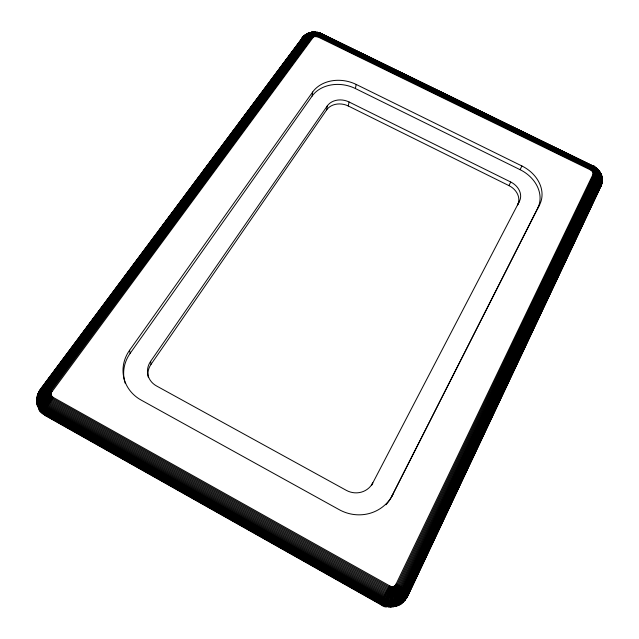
<?xml version="1.0" encoding="UTF-8"?>
<svg xmlns="http://www.w3.org/2000/svg" width="639" height="639" viewBox="0 0 639 639"><rect width="100%" height="100%" fill="white"/><g stroke="black" fill="none" stroke-linecap="round" stroke-linejoin="round"><path stroke-width="0.96" d="M38.116 393.352L38.036 393.983L39.738 390.469L41.311 390.054L46.04 390.653L51.447 392.426L312.966 37.629L314.292 36.543L317.775 36.862L590.875 170.118L593.016 172.019L592.984 174.383L396.1 584.022C395.237 586.546 391.987 587.521 389.846 585.955L53.117 397.346L51.152 395.269L51.447 392.426M50.976 394.327C44.842 395.214 32.453 397.25 37.781 406.612C37.757 400.126 46.248 397.586 51.152 395.269M51.072 393.36C46.951 393.352 38.628 391.403 37.326 396.699M51.032 394.806C46.2 396.468 37.286 397.969 37.174 404.295L36.75 400.781M593.304 173.081C598.631 173.233 604.286 177.73 601.698 183.377L601.746 179.415C603.647 173.872 597.952 169.806 593.016 172.019M601.906 182.89L601.906 178.944M602.186 178.768L601.283 183.369L407.586 593.615C403.521 603.072 390.956 606.89 382.226 601.539L45.433 411.955C39.41 408.752 36.175 401.348 38.005 394.766M602.25 179.239L601.754 184.04L600.516 187.091C603.408 181.66 597.585 176.356 592.984 174.383M37.453 397.059L37.014 399.479L37.358 395.669M37.078 397.674L36.918 401.907C34.985 393.84 45.84 394.143 50.992 393.848M37.302 397.33C36.543 403.465 39.898 409.695 45.305 412.626L381.89 602.13C390.812 607.593 403.64 603.687 407.802 594.03L601.898 182.442C601.371 177.993 597.074 175.222 593.224 173.752M590.875 170.118C592.513 167.474 593.112 162.713 596.027 168.456M391.891 586.698C389.934 593.192 393.392 614.159 380.397 604.414L45.457 415.685L39.977 410.845L37.653 406.236M600.788 186.612L601.898 182.442M601.171 185.598L407.794 595.836C407.706 590.164 400.086 587.201 396.1 584.022M316.241 36.343C316.337 34.873 316.385 30.097 318.557 32.964M408.049 595.372L406.476 598.2L406.54 596.299L404.495 593.112L395.565 584.973M125.18 383.232A39.298 35.672 -11.4 0 1 130.156 353.343L312.104 96.09L312.687 92A32.749 26.031 11.6 0 1 356.203 84.444L521.911 165.98A33.715 27.134 23.4 0 1 539.667 204.608L391.691 496.519A39.85 38.236 37.1 0 1 385.964 504.778M316.776 32.246L314.947 32.214M594.613 166.755L592.832 165.996L594.605 166.827L591.626 170.533M326.665 109.86L327.328 105.866A16.302 13.012 11.7 0 1 349.078 101.992L510.713 182.003A16.766 13.539 23.3 0 1 519.411 201.341L517.59 204.887A16.662 13.491 23.4 0 0 508.956 185.622L348.287 105.994A16.207 12.964 11.7 0 0 326.665 109.86L151.036 364.342A19.474 17.716 -11.1 0 0 148.2 377.066M406.739 597.729L404.87 600.356L405.022 598.336L403.249 594.773L395.237 585.404M40.608 389.886C41.95 385.565 49.179 390.637 52.007 391.547M36.83 398.752L37.501 395.349M36.886 399.111L37.717 395.046M601.587 184.551C604.366 178.728 598.192 174.431 593.288 173.425M348.287 105.994L349.078 101.992M391.356 586.602L388.28 599.454L385.477 606.451M312.104 96.09A32.557 25.943 11.6 0 1 355.38 88.533L356.203 84.444M602.066 182.395L602.202 180.869M39.33 392.402L39.187 391.124L40.84 388.592M36.926 398.025L36.79 401.54M302.311 38.707C303.397 33.508 310.211 34.642 313.406 37.118M301.217 39.961C302.543 34.059 309.779 32.485 313.661 36.894M316.64 36.423L318.406 32.437M37.278 395.996C38.068 389.039 46.823 392.202 51.224 392.881M37.525 395.557L38.452 392.809M37.581 395.908L38.723 392.578M39.051 392.362C36.048 399.175 38.979 407.794 45.609 411.244L382.585 600.892C391.092 606.115 403.345 602.393 407.307 593.168L601.179 182.786C604.909 176.859 598.799 172.099 593.256 172.722M390.844 586.434L386.276 598.799L382.881 605.604M601.906 182.986L407.962 594.414C403.72 604.246 390.661 608.224 381.571 602.665L45.225 413.257C40.449 410.621 37.142 405.493 36.99 400.006M601.858 183.521L408.049 594.765C403.752 604.742 390.501 608.775 381.283 603.144L45.185 413.848C40.337 411.165 36.99 405.965 36.83 400.397M388.145 606.93C392.817 607.314 405.845 605.66 402.73 598.376C400.877 593.751 397.937 589.661 394.862 585.779M389.846 585.955L380.397 604.414M601.531 179.878L601.746 179.415M407.954 595.62L601.003 186.117M38.468 393.568L40.041 390.317M38.044 393.656L39.738 390.469M508.956 185.622L510.713 182.003M391.691 496.519L537.703 208.154A33.508 27.038 23.5 0 0 520.09 169.678L521.911 165.98M519.411 201.341L371.666 485.105L372.801 482.9A19.873 19.058 35.7 0 1 346.274 490.329L156.523 385.956A19.609 17.812 -10.9 0 1 150.612 361.37L327.328 105.866M317.032 36.543C317.631 35.688 319.165 31.686 320.339 33.516M537.703 208.154L539.667 204.608M408.081 595.085C403.736 605.165 390.341 609.247 381.02 603.559L45.185 414.384L39.77 409.607L36.998 403.137M305.546 35.257C307.678 31.239 312.631 33.284 314.292 36.543M311.041 32.853C312.862 30.608 314.516 34.969 315.035 36.343M39.131 391.403L41.064 388.432M39.139 391.707L41.343 388.32M307.351 34.123L306.001 34.538M317.775 36.862C318.605 35.808 320.698 32.198 322.064 34.25M130.156 353.343L129.581 350.284L312.687 92M40.569 389.007L302.678 37.334C305.626 34.897 309.891 36.04 312.966 37.629M40.529 389.263L303.07 37.014M44.107 384.766L51.855 374.374M53.045 372.777L59.595 363.982M60.785 362.385L69.116 351.194M70.314 349.597L76.265 341.601M79.244 337.6L85.794 328.813M86.984 327.208L95.323 316.017M96.513 314.42L102.464 306.432M105.443 302.431L111.993 293.636M113.183 292.039L121.522 280.848M122.712 279.251L128.663 271.255M131.642 267.262L138.192 258.468M139.382 256.87L147.721 245.68M148.911 244.082L154.87 236.087M157.841 232.093L164.391 223.299M165.589 221.701L173.92 210.503M175.709 208.106L181.069 200.918M184.048 196.916L190.598 188.122M191.788 186.524L199.528 176.132M201.908 172.937L207.268 165.741M210.247 161.747L225.727 140.963M226.917 139.366L235.256 128.175M236.446 126.578L251.926 105.794M253.116 104.189L261.455 92.998M262.645 91.401L278.133 70.617M279.323 69.02L287.654 57.83M288.844 56.232L302.439 38.196M45.976 382.681L48.955 378.679M54.922 370.668L56.112 369.07M63.269 359.461L65.657 356.258M72.215 347.448L75.194 343.447M81.161 335.435L82.351 333.838M90.706 322.623L91.896 321.026M99.053 311.417L100.842 309.012M107.999 299.403L110.379 296.2M116.945 287.39L119.924 283.389M125.891 275.377L127.081 273.78M135.428 262.565L136.626 260.968M143.783 251.359L147.952 245.751M152.721 239.345L155.109 236.142M161.667 227.332L164.654 223.331M170.613 215.327L174.191 210.519M180.158 202.515L181.348 200.91M188.505 191.301L192.682 185.693M197.451 179.287L199.839 176.084M206.397 167.282L209.376 163.272M215.343 155.269L218.921 150.461M224.888 142.457L226.078 140.852M233.235 131.243L237.404 125.643M242.181 119.237L246.95 112.831M251.127 107.224L254.106 103.222M260.073 95.211L263.651 90.411M269.019 83.198L273.188 77.599M277.957 71.185L280.345 67.982M286.903 59.179L291.68 52.773M295.849 47.166L298.836 43.164M400.877 603.887C402.083 597.569 397.154 591.53 394.439 586.099M398.56 605.197C400.126 598.815 396.124 592.257 393.975 586.362M396.084 606.171C398.017 599.765 394.99 592.824 393.48 586.554M313.957 36.703C310.993 32.421 305.37 32.932 302.822 37.278M53.117 397.346C49.467 402.69 44.546 408.856 45.457 415.685M393.496 606.794C395.789 600.412 393.76 593.216 392.961 586.674M390.828 607.05L392.41 599.917L392.426 586.722M301.752 38.5L304.076 35.856M301.528 38.955L302.606 37.717M304.483 35.608L41.679 388.24C36.024 395.014 37.749 406.428 45.824 410.494L382.969 600.189C391.228 605.269 403.121 601.658 406.963 592.704L601.011 182.195L601.826 179.335L601.682 176.292M315.426 36.303L314.428 32.901L313.406 31.982L320.267 33.292M52.278 396.803C48.252 401.723 42.629 407.49 43.38 414.32M405.134 599.877C399.335 606.882 388.552 608.496 380.78 603.911L45.233 414.871L41.335 411.891L37.589 405.845M402.993 602.265L405.03 600.141M591.978 170.781L596.075 167.769M311.96 32.118L309.452 32.972L313.981 32.182M307.806 33.524L308.653 33.004M303.078 36.862L305.762 34.881M306.017 34.458L303.964 36.495L42.07 388.2C36.599 394.75 38.268 405.789 46.08 409.711L383.368 599.446C391.348 604.366 402.858 600.876 406.564 592.201L600.796 181.604C604.302 175.813 598.871 170.789 593.168 172.37M51.911 396.476C47.486 400.789 40.992 405.909 41.543 412.698M403.153 602.05C397.083 607.537 387.593 608.272 380.572 604.19L45.321 415.302C30.744 408.169 43.532 399.87 51.344 395.709M592.297 171.052L596.898 168.712L598.847 171.156M51.599 396.108C46.895 399.766 39.626 404.128 39.977 410.845M304.595 35.441L307.263 33.659M307.647 33.563L304.46 36.295L42.517 388.2C37.238 394.503 38.851 405.126 46.375 408.896L383.783 598.647C391.459 603.392 402.546 600.037 406.1 591.69L600.524 181.013L601.331 176.931L600.181 172.682M592.585 171.356L596.89 169.79L598.2 169.894L598.855 170.861L596.898 168.712M306.281 34.25L308.98 32.924M309.324 32.909L304.995 36.143L43.013 388.24C37.941 394.271 39.49 404.455 46.711 408.057L384.215 597.808C391.563 602.369 402.187 599.15 405.589 591.147L600.205 180.422L600.979 176.508L599.126 171.132L596.61 170.781L592.824 171.683M315.099 31.982L315.834 36.303M308.07 33.3L311.305 32.605L314.652 36.423M311.305 32.605L307.886 34.226L306.145 35.96L44.147 388.44C39.546 393.872 40.952 403.089 47.494 406.308L385.117 596.027C391.747 600.165 401.348 597.265 404.407 590.021L599.406 179.255C601.587 174.607 598.392 169.335 594.342 166.947M309.675 32.765L312.167 32.134M312.391 32.198L308.469 33.508L305.554 36.024L43.556 388.32C38.715 394.063 40.193 403.776 47.086 407.195L384.662 596.938C391.659 601.291 401.787 598.224 405.022 590.596L599.829 179.831C601.435 176.5 600.245 172.498 597.928 169.814M310.163 32.501L310.706 32.445M311.752 32.158L313.685 31.974M311.56 32.254L313.837 32.046M313.406 31.982L315.243 31.974M313.27 32.07L315.307 32.046M315.019 32.07L318.462 32.493M318.334 32.437L319.963 32.916M318.246 32.493L320.083 32.988M319.819 32.901L321.705 33.683M319.66 32.932L321.848 33.819M319.492 33.012L321.968 34.011M321.345 33.547L592.992 165.9M321.137 33.555L592.96 166.004M320.906 33.611L592.896 166.148M355.38 88.533L520.09 169.678M592.912 165.9L594.605 166.827M592.832 165.996L594.558 166.947M599.126 171.132L599.981 172.674M594.454 166.827L596.115 167.881M595.995 167.706L597.409 168.92M595.732 167.714L597.553 169.255M597.281 168.808L598.591 170.174M597.114 168.736L598.815 170.597M598.416 170.014L599.893 172.043M598.2 169.894L599.965 172.346M601.043 174.407L601.595 175.909L600.628 173.241M599.606 171.524L600.772 173.56M599.39 171.316L600.86 173.904M600.428 172.945L601.539 175.509M600.892 174.655L601.595 176.324M601.858 176.707L602.265 179.727M601.267 174.759L602.058 178.025M601.547 176.755L602.226 180.206M150.612 361.37L151.036 364.342M392.977 494.37A40.129 38.46 36.6 0 1 339.221 509.674L141.107 400.054A39.57 35.872 -11.2 0 1 129.581 350.284M48.86 393.888L49.395 396.731L51.831 399.063L388.927 588C392.026 590.116 396.651 588.735 397.985 585.196L594.526 175.166C595.812 172.69 593.759 169.942 591.466 169L318.494 35.856L315.778 35.105L313.422 35.48L311.536 36.958L50.233 390.677L48.86 393.888M49.914 393.856L50.361 396.212L52.47 398.193L389.391 586.977C392.011 588.815 395.948 587.632 397.051 584.605L593.767 174.759L593.767 171.875L591.179 169.543L318.134 36.335L315.81 35.68L313.861 35.992L312.255 37.27L51.112 391.1L49.914 393.856M598.471 174.647L597.864 177.578L402.274 588.239C399.814 594.19 391.939 596.562 386.531 593.128L48.923 403.592C43.532 400.996 42.374 393.44 46.176 389.015L308.054 36.008C310.834 32.389 316.273 32.166 320.115 34.099L592.553 166.883C595.58 168.329 598.256 171.164 598.471 174.647M599.07 174.974L598.423 178.121L403.025 588.838C400.357 595.244 391.883 597.8 386.052 594.11L48.412 404.503C42.621 401.691 41.383 393.56 45.465 388.784L307.399 35.944C310.402 32.062 316.257 31.814 320.395 33.883L592.696 166.595C595.963 168.153 598.831 171.22 599.07 174.974M599.622 175.326L598.935 178.68L403.736 589.438C400.877 596.267 391.819 598.999 385.581 595.085L47.941 405.414C41.767 402.394 40.441 393.704 44.786 388.592L306.76 35.928C309.979 31.79 316.233 31.519 320.658 33.723L592.808 166.348C596.307 168.025 599.366 171.308 599.622 175.326M44.866 394.271L45.752 399.016L49.459 402.674L387.018 592.113C391.979 595.3 399.231 593.12 401.476 587.624L597.265 177.059C599.15 173.121 595.979 168.792 592.385 167.226L319.812 34.354C316.289 32.565 311.273 32.765 308.733 36.111L46.935 389.279L44.866 394.271M45.824 394.135L46.623 398.424L50.018 401.763L387.498 591.099C392.011 594.022 398.624 592.034 400.645 587.017L596.626 176.548C598.368 172.969 595.468 169.015 592.193 167.602L319.5 34.658C316.297 33.02 311.72 33.196 309.42 36.263L47.717 389.582L45.824 394.135M46.807 394.031L47.526 397.841L50.601 400.853L387.977 590.069C392.026 592.728 397.985 590.939 399.79 586.41L595.955 176.068C597.553 172.842 594.933 169.287 591.978 168.033L319.173 35.017C316.297 33.524 312.175 33.675 310.123 36.455L48.532 389.91L46.807 394.031M47.821 393.951L48.452 397.282L51.208 399.95L388.456 589.03C392.034 591.426 397.33 589.837 398.896 585.795L595.252 175.605C596.698 172.754 594.358 169.599 591.73 168.496L318.837 35.409C316.297 34.075 312.631 34.21 310.826 36.687L49.371 390.277L47.821 393.951"/></g></svg>
